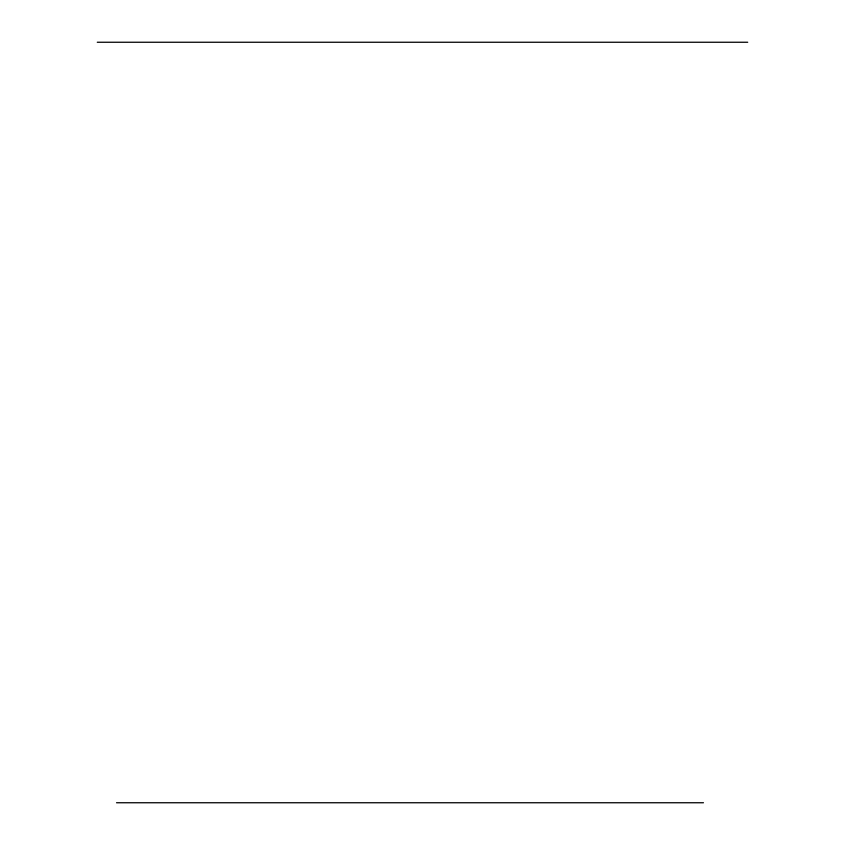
<?xml version="1.0" encoding="UTF-8"?>
<svg xmlns="http://www.w3.org/2000/svg" width="845" height="845" viewBox="0 0 845 845"><rect width="100%" height="100%" fill="white"/><g stroke="black" fill="none" stroke-linecap="round" stroke-linejoin="round"><path stroke-width="1.27" d="M97.281 42.25L747.719 42.25M116.525 802.75L703.462 802.75"/></g></svg>
